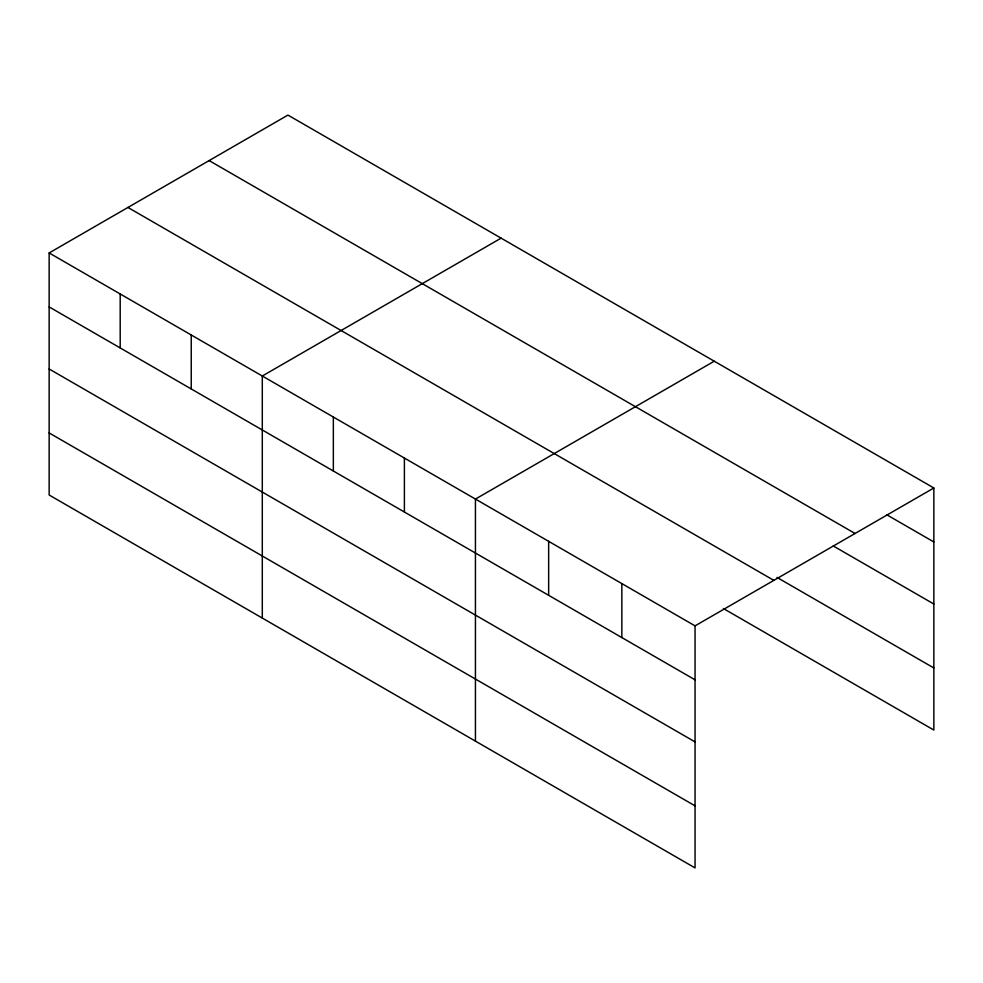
<?xml version="1.0" encoding="UTF-8"?>
<svg xmlns="http://www.w3.org/2000/svg" width="983" height="983" viewBox="0 0 983 983"><rect width="100%" height="100%" fill="white"/><g stroke="black" fill="none" stroke-linecap="round" stroke-linejoin="round"><path stroke-width="1.47" d="M695.055 741.895L695.055 625.864L49.15 252.95L49.15 495.014L695.055 867.915L695.055 741.895L49.15 368.994M723.39 608.538L933.85 730.05L933.85 487.986L287.945 115.085L49.15 252.95M501.097 238.144L262.301 376.01L262.301 618.074M714.248 361.203L475.44 499.069L475.44 741.133M695.055 625.864L933.85 487.986M886.789 514.785L933.85 541.952M209.146 160.585L855.05 533.486M833.203 545.921L933.85 604.029M776.988 577.414L933.85 667.973M127.95 207.462L773.854 580.363M49.15 306.917L695.055 679.831M49.15 432.938L695.055 805.851M621.846 583.595L621.846 637.562M548.649 541.338L548.649 595.305M404.394 458.053L404.394 512.02M333.348 417.038L333.348 471.004M191.243 334.994L191.243 388.961M120.196 293.978L120.196 347.945"/></g></svg>
